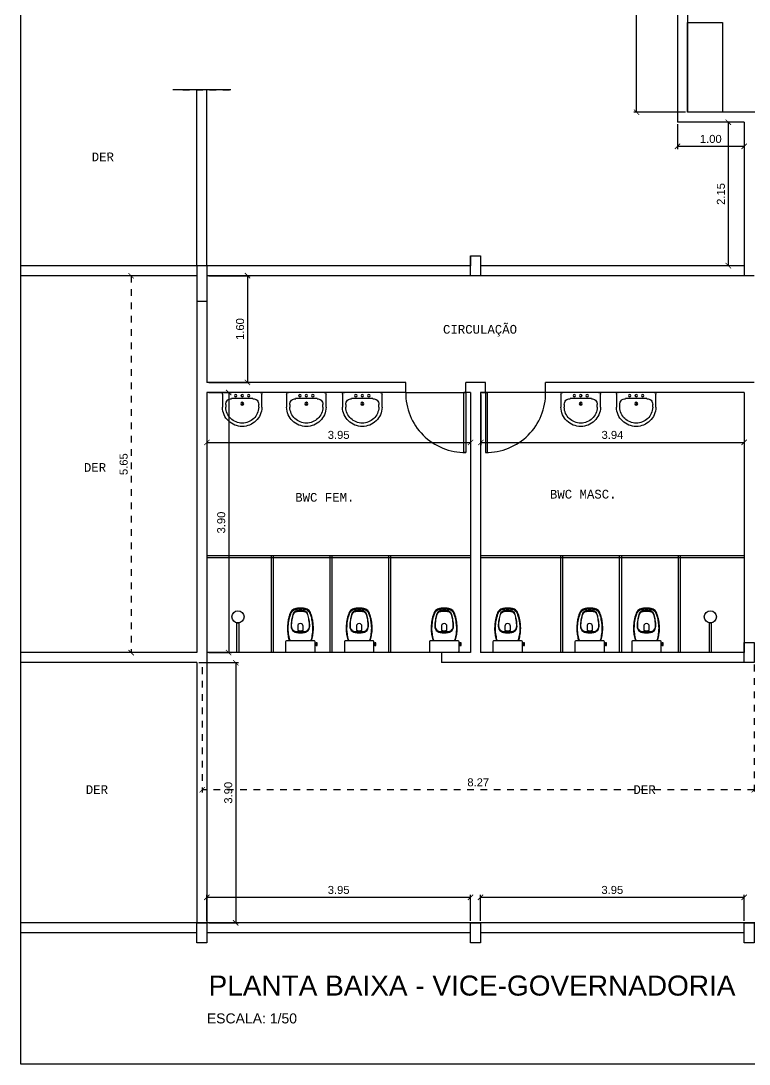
# Model space of a CAD drawing. Header units: millimetres. Extents: x 1209.1 to 1255.1, y 952.5 to 977.9.
# Drawn here: x 1209.09 to 1220, y 952.5 to 968.14 of the extents above; entities that cross this region are included whole.
import ezdxf

# ---------------------------------------------------------------- set-up
doc = ezdxf.new("R2010")
doc.units = ezdxf.units.MM
doc.header["$LTSCALE"] = 0.05
doc.linetypes.add('HIDDEN', pattern=[9.525, 6.35, -3.175])
for name, color, linetype in [('01', 1, 'Continuous'), ('02', 2, 'Continuous'), ('03', 3, 'Continuous'), ('04', 2, 'Continuous'), ('TEXTO 2', 2, 'Continuous'), ('TEXTO_ESPECIFICAÇÃO', 3, 'Continuous')]:
    doc.layers.add(name, color=color, linetype=linetype)
doc.styles.add('Kênia', font='arial.ttf')
doc.styles.get("Standard").update_dxf_attribs({"font": 'arial.ttf'})
doc.dimstyles.new('1_50', dxfattribs={"dimtxt": 0.12, "dimasz": 0.08, "dimexe": 0.04, "dimexo": 0.03, "dimgap": 0.05, "dimtad": 1, "dimzin": 4, "dimdsep": 46, "dimtxsty": 'Standard', "dimblk": 'ARCHTICK', "dimcen": 0.1, "dimclrd": 1, "dimclre": 1, "dimclrt": 2, "dimadec": 0, "dimazin": 0, "dimtfac": 1, "dimtix": 1, "dimtmove": 0, "dimatfit": 3, "dimldrblk": 'ARCHTICK', "dimfxl": 0.04, "dimtolj": 1, "dimtzin": 0, "dimarcsym": 0})
pattern_1 = [(0, (0, 0), (0, 6.985), [5.08, -1.905]), (90, (0, 0), (-6.985, 4e-16), [5.08, -1.905])]

# ---------------------------------------------------------------- blocks, each defined once
blk = doc.blocks.new('Mon20')
for points in [[(-1.136, -49.993), (-1.136, -50.004), (-1.15, -50.004), (-1.15, -50.001), (-1.166, -50.001), (-1.166, -50.019), (-1.166, -50.037), (-1.15, -50.037), (-1.15, -50.035), (-1.136, -50.035), (-1.136, -50.053, 0.333509), (-1.123, -50.069, 0.059373), (-1.119, -50.069), (-0.914, -50.069)], [(-0.692, -49.993), (-0.692, -49.916, 0.327853), (-0.707, -49.899, 0.087637), (-0.71, -49.899), (-0.914, -49.899), (-1.117, -49.899, 0.087637), (-1.12, -49.899, 0.327853), (-1.136, -49.916), (-1.136, -49.993)], [(-0.914, -50.069), (-0.709, -50.069, 0.059373), (-0.704, -50.069, 0.333509), (-0.692, -50.053), (-0.692, -50.035), (-0.692, -50.004), (-0.692, -49.993)], [(-1.081, -50.069, -0.003882), (-1.09, -50.104, 0.024258), (-1.104, -50.184, 0.02486), (-1.108, -50.234, 0.033324), (-1.108, -50.284, 0.02486), (-1.105, -50.324, 0.012268), (-1.098, -50.374, 0.015806), (-1.086, -50.424, 0.026699), (-1.071, -50.474, 0.021919), (-1.063, -50.494, 0.174675), (-1.014, -50.543, 0.045452), (-0.984, -50.552, 0.022856), (-0.971, -50.555, 0.041289), (-0.944, -50.559, 0.052091), (-0.936, -50.56, 0.04333), (-0.914, -50.56, 0.04333), (-0.891, -50.56, 0.052091), (-0.883, -50.559, 0.041289), (-0.856, -50.555, 0.022856), (-0.844, -50.552, 0.045452), (-0.814, -50.543, 0.174675), (-0.764, -50.494, 0.021919), (-0.757, -50.474, 0.026699), (-0.741, -50.424, 0.015806), (-0.73, -50.374, 0.012268), (-0.723, -50.324, 0.02486), (-0.72, -50.284, 0.033324), (-0.719, -50.234, 0.02486), (-0.723, -50.184, 0.024258), (-0.737, -50.104, -0.003882), (-0.747, -50.069)], [(-0.758, -50.072, 0.003849), (-0.749, -50.107, -0.027799), (-0.734, -50.198, -0.018883), (-0.731, -50.235, -0.033646), (-0.732, -50.284, -0.016781), (-0.733, -50.31, -0.015438), (-0.741, -50.372, -0.023716), (-0.76, -50.446, -0.013571), (-0.768, -50.47, -0.02186), (-0.775, -50.489, -0.173345), (-0.818, -50.532, -0.045814), (-0.847, -50.541, -0.024058), (-0.859, -50.544, -0.042614), (-0.885, -50.547, -0.066108), (-0.891, -50.548, -0.047154), (-0.914, -50.548, -0.047154), (-0.936, -50.548, -0.066108), (-0.943, -50.547, -0.042614), (-0.968, -50.544, -0.024058), (-0.981, -50.541, -0.045814), (-1.009, -50.532, -0.173345), (-1.052, -50.489, -0.02186), (-1.059, -50.47, -0.013571), (-1.068, -50.446, -0.023716), (-1.086, -50.372, -0.015438), (-1.094, -50.31, -0.016781), (-1.096, -50.284, -0.033646), (-1.096, -50.235, -0.018883), (-1.094, -50.198, -0.027799), (-1.078, -50.107, 0.003849), (-1.069, -50.072)]]:
    blk.add_lwpolyline(points, format="xyb")
for points in [[(-1.15, -50.004), (-1.15, -50.019), (-1.15, -50.035)], [(-1.136, -50.004), (-1.136, -50.035)]]:
    blk.add_lwpolyline(points)
for points in [[(-0.914, -50.19, 0.041331), (-0.974, -50.195, 0.129345), (-1.017, -50.212, 0.234638), (-1.054, -50.284, 0.044666), (-1.045, -50.385, 0.031515), (-1.027, -50.466, 0.151063), (-1.009, -50.498, 0.148094), (-0.972, -50.518, 0.031073), (-0.959, -50.521, 0.035055), (-0.914, -50.525, 0.035055), (-0.868, -50.521, 0.031073), (-0.855, -50.518, 0.148094), (-0.818, -50.498, 0.151063), (-0.8, -50.466, 0.031515), (-0.782, -50.385, 0.044666), (-0.773, -50.284, 0.234638), (-0.81, -50.212, 0.129345), (-0.853, -50.195, 0.041331)], [(-0.914, -50.199, -0.041434), (-0.855, -50.204, -0.129651), (-0.816, -50.22, -0.234583), (-0.782, -50.286, -0.044678), (-0.79, -50.384, -0.031614), (-0.808, -50.462, -0.152477), (-0.824, -50.491, -0.148725), (-0.857, -50.509, -0.031624), (-0.87, -50.512, -0.035113), (-0.914, -50.515, -0.035113), (-0.957, -50.512, -0.031624), (-0.97, -50.509, -0.148725), (-1.003, -50.491, -0.152477), (-1.019, -50.462, -0.031614), (-1.037, -50.384, -0.044678), (-1.045, -50.286, -0.234583), (-1.012, -50.22, -0.129651), (-0.972, -50.204, -0.041434)], [(-0.954, -50.29, 0.164444), (-0.946, -50.314, 0.245936), (-0.914, -50.329, 0.245936), (-0.882, -50.314, 0.164444), (-0.874, -50.29), (-0.874, -50.225, 0.108885), (-0.954, -50.225)]]:
    blk.add_lwpolyline(points, format="xyb", close=True)
blk = doc.blocks.new('Car01')
for p, q in [((-0.776, -29.87), (-0.776, -29.675)), ((-0.748, -29.647), (-0.211, -29.647)), ((-0.183, -29.675), (-0.183, -29.87)), ((-0.728, -29.87), (-0.728, -29.826)), ((-0.728, -29.826), (-0.728, -29.826)), ((-0.64, -29.74), (-0.319, -29.74)), ((-0.232, -29.826), (-0.232, -29.87))]:
    blk.add_line(p, q)
blk.add_lwpolyline([(-0.776, -29.87, 0.194066), (-0.686, -30.073, 0.194066), (-0.48, -30.157, 0.194406), (-0.273, -30.074, 0.194406), (-0.183, -29.87)], format="xyb")
for centre, radius in [((-0.577, -29.695), 0.0191), ((-0.48, -29.695), 0.0187), ((-0.383, -29.695), 0.0187), ((-0.48, -29.817), 0.0225), ((-0.48, -29.817), 0.0116)]:
    blk.add_circle(centre, radius)
for centre, radius, start, end in [((-0.748, -29.675), 0.028, 90, 180), ((-0.211, -29.675), 0.028, 0, 90), ((-0.641, -29.827), 0.0867, 89.1871, 179.2714), ((-0.319, -29.827), 0.0867, 0.7286, 90.8129), ((-0.48, -29.859), 0.248, 182.3832, 226.1916), ((-0.48, -29.859), 0.248, 313.8084, 357.6168), ((-0.48, -29.859), 0.248, 226.1916, 270), ((-0.48, -29.859), 0.248, 270, 313.8084)]:
    blk.add_arc(centre, radius, start, end)
blk = doc.blocks.new('_ArchTick')
at = {"color": 0, "linetype": 'ByBlock', "const_width": 0.15}
blk.add_lwpolyline([(-0.5, -0.5), (0.5, 0.5)], dxfattribs=at)
blk = doc.blocks.new('*D20')
at = {"layer": '01', "color": 1, "linetype": 'Continuous', "lineweight": -2, "ltscale": 0.5, "transparency": 16777216}
for p, q in [((1219.043, 970.968), (1218.27, 970.968)), ((1218.31, 966.768), (1218.31, 970.968)), ((1219.043, 966.768), (1218.27, 966.768))]:
    blk.add_line(p, q, dxfattribs=at)
at = {"layer": 'DEFPOINTS', "color": 0, "linetype": 'Continuous', "ltscale": 0.5, "transparency": 16777216}
for p in [(1218.31, 970.968), (1219.073, 970.968), (1219.073, 966.768)]:
    blk.add_point(p, dxfattribs=at)
at = {"layer": '01', "color": 1, "linetype": 'Continuous', "lineweight": -2, "ltscale": 0.5, "transparency": 16777216, "xscale": 0.08, "yscale": 0.08, "zscale": 0.08}
for p, rotation in [((1218.31, 970.968), 90), ((1218.31, 966.768), 270)]:
    blk.add_blockref('_ArchTick', p, dxfattribs=dict(at, rotation=rotation))
at = {"layer": '01', "color": 2, "linetype": 'Continuous', "ltscale": 0.5, "transparency": 16777216, "insert": (1218.199, 968.868), "char_height": 0.12, "attachment_point": 5, "rotation": 90}
blk.add_mtext('\\A1;4.20', dxfattribs=at)
blk = doc.blocks.new('*D47')
at = {"layer": '01', "color": 1, "linetype": 'Continuous', "lineweight": -2, "ltscale": 0.5, "transparency": 16777216}
for p, q in [((1215.973, 954.648), (1215.973, 955.04)), ((1219.923, 955), (1215.973, 955)), ((1219.923, 954.648), (1219.923, 955.04))]:
    blk.add_line(p, q, dxfattribs=at)
at = {"layer": 'DEFPOINTS', "color": 0, "linetype": 'Continuous', "ltscale": 0.5, "transparency": 16777216}
for p in [(1215.973, 955), (1215.973, 954.618), (1219.923, 954.618)]:
    blk.add_point(p, dxfattribs=at)
at = {"layer": '01', "color": 1, "linetype": 'Continuous', "lineweight": -2, "ltscale": 0.5, "transparency": 16777216, "xscale": 0.08, "yscale": 0.08, "zscale": 0.08, "rotation": 180}
blk.add_blockref('_ArchTick', (1215.973, 955), dxfattribs=at)
at = {"layer": '01', "color": 1, "linetype": 'Continuous', "lineweight": -2, "ltscale": 0.5, "transparency": 16777216, "xscale": 0.08, "yscale": 0.08, "zscale": 0.08}
blk.add_blockref('_ArchTick', (1219.923, 955), dxfattribs=at)
at = {"layer": '01', "color": 2, "linetype": 'Continuous', "ltscale": 0.5, "transparency": 16777216, "insert": (1217.948, 955.111), "char_height": 0.12, "attachment_point": 5}
blk.add_mtext('\\A1;3.95', dxfattribs=at)
blk = doc.blocks.new('*D48')
at = {"color": 1, "lineweight": -2, "transparency": 16777216}
for p, q in [((1211.753, 958.518), (1212.345, 958.518)), ((1212.305, 958.518), (1212.305, 954.618)), ((1211.903, 954.618), (1212.345, 954.618))]:
    blk.add_line(p, q, dxfattribs=at)
at = {"layer": 'DEFPOINTS', "color": 0, "transparency": 16777216}
for p in [(1211.723, 958.518), (1211.873, 954.618), (1212.305, 954.618)]:
    blk.add_point(p, dxfattribs=at)
at = {"color": 1, "lineweight": -2, "transparency": 16777216, "xscale": 0.08, "yscale": 0.08, "zscale": 0.08}
for p, rotation in [((1212.305, 958.518), 90), ((1212.305, 954.618), 270)]:
    blk.add_blockref('_ArchTick', p, dxfattribs=dict(at, rotation=rotation))
at = {"color": 2, "transparency": 16777216, "insert": (1212.194, 956.568), "char_height": 0.12, "attachment_point": 5, "rotation": 90}
blk.add_mtext('\\A1;3.90', dxfattribs=at)
blk = doc.blocks.new('*D49')
at = {"color": 1, "lineweight": -2, "transparency": 16777216}
for p, q in [((1211.903, 962.568), (1212.24, 962.568)), ((1212.2, 962.568), (1212.2, 958.668)), ((1211.903, 958.668), (1212.24, 958.668))]:
    blk.add_line(p, q, dxfattribs=at)
at = {"layer": 'DEFPOINTS', "color": 0, "transparency": 16777216}
for p in [(1211.873, 962.568), (1211.873, 958.668), (1212.2, 958.668)]:
    blk.add_point(p, dxfattribs=at)
at = {"color": 1, "lineweight": -2, "transparency": 16777216, "xscale": 0.08, "yscale": 0.08, "zscale": 0.08}
for p, rotation in [((1212.2, 962.568), 90), ((1212.2, 958.668), 270)]:
    blk.add_blockref('_ArchTick', p, dxfattribs=dict(at, rotation=rotation))
at = {"color": 2, "transparency": 16777216, "insert": (1212.089, 960.618), "char_height": 0.12, "attachment_point": 5, "rotation": 90}
blk.add_mtext('\\A1;3.90', dxfattribs=at)
blk = doc.blocks.new('*D50')
at = {"color": 1, "lineweight": -2, "transparency": 16777216}
for p, q in [((1211.873, 962.538), (1211.873, 961.779)), ((1215.823, 962.538), (1215.823, 961.779)), ((1211.873, 961.819), (1215.823, 961.819))]:
    blk.add_line(p, q, dxfattribs=at)
at = {"layer": 'DEFPOINTS', "color": 0, "transparency": 16777216}
for p in [(1211.873, 962.568), (1215.823, 962.568), (1215.823, 961.819)]:
    blk.add_point(p, dxfattribs=at)
at = {"color": 1, "lineweight": -2, "transparency": 16777216, "xscale": 0.08, "yscale": 0.08, "zscale": 0.08, "rotation": 180}
blk.add_blockref('_ArchTick', (1211.873, 961.819), dxfattribs=at)
at = {"color": 1, "lineweight": -2, "transparency": 16777216, "xscale": 0.08, "yscale": 0.08, "zscale": 0.08}
blk.add_blockref('_ArchTick', (1215.823, 961.819), dxfattribs=at)
at = {"color": 2, "transparency": 16777216, "insert": (1213.848, 961.931), "char_height": 0.12, "attachment_point": 5}
blk.add_mtext('\\A1;3.95', dxfattribs=at)
blk = doc.blocks.new('*D51')
at = {"color": 1, "lineweight": -2, "transparency": 16777216}
for p, q in [((1215.978, 962.538), (1215.978, 961.779)), ((1219.923, 962.538), (1219.923, 961.779)), ((1215.978, 961.819), (1219.923, 961.819))]:
    blk.add_line(p, q, dxfattribs=at)
at = {"layer": 'DEFPOINTS', "color": 0, "transparency": 16777216}
for p in [(1215.978, 962.568), (1219.923, 962.568), (1219.923, 961.819)]:
    blk.add_point(p, dxfattribs=at)
at = {"color": 1, "lineweight": -2, "transparency": 16777216, "xscale": 0.08, "yscale": 0.08, "zscale": 0.08, "rotation": 180}
blk.add_blockref('_ArchTick', (1215.978, 961.819), dxfattribs=at)
at = {"color": 1, "lineweight": -2, "transparency": 16777216, "xscale": 0.08, "yscale": 0.08, "zscale": 0.08}
blk.add_blockref('_ArchTick', (1219.923, 961.819), dxfattribs=at)
at = {"color": 2, "transparency": 16777216, "insert": (1217.95, 961.931), "char_height": 0.12, "attachment_point": 5}
blk.add_mtext('\\A1;3.94', dxfattribs=at)
blk = doc.blocks.new('*D52')
at = {"color": 1, "lineweight": -2, "transparency": 16777216}
for p, q in [((1211.903, 964.318), (1212.522, 964.318)), ((1212.482, 964.318), (1212.482, 962.718)), ((1211.903, 962.718), (1212.522, 962.718))]:
    blk.add_line(p, q, dxfattribs=at)
at = {"layer": 'DEFPOINTS', "color": 0, "transparency": 16777216}
for p in [(1211.873, 964.318), (1211.873, 962.718), (1212.482, 962.718)]:
    blk.add_point(p, dxfattribs=at)
at = {"color": 1, "lineweight": -2, "transparency": 16777216, "xscale": 0.08, "yscale": 0.08, "zscale": 0.08}
for p, rotation in [((1212.482, 964.318), 90), ((1212.482, 962.718), 270)]:
    blk.add_blockref('_ArchTick', p, dxfattribs=dict(at, rotation=rotation))
at = {"color": 2, "transparency": 16777216, "insert": (1212.371, 963.518), "char_height": 0.12, "attachment_point": 5, "rotation": 90}
blk.add_mtext('\\A1;1.60', dxfattribs=at)
blk = doc.blocks.new('*D57')
at = {"color": 1, "lineweight": -2, "transparency": 16777216}
for p, q in [((1218.923, 966.588), (1218.923, 966.216)), ((1219.923, 966.588), (1219.923, 966.216)), ((1219.923, 966.256), (1218.923, 966.256))]:
    blk.add_line(p, q, dxfattribs=at)
at = {"layer": 'DEFPOINTS', "color": 0, "transparency": 16777216}
for p in [(1218.923, 966.618), (1219.923, 966.618), (1218.923, 966.256)]:
    blk.add_point(p, dxfattribs=at)
at = {"color": 1, "lineweight": -2, "transparency": 16777216, "xscale": 0.08, "yscale": 0.08, "zscale": 0.08, "rotation": 180}
blk.add_blockref('_ArchTick', (1218.923, 966.256), dxfattribs=at)
at = {"color": 1, "lineweight": -2, "transparency": 16777216, "xscale": 0.08, "yscale": 0.08, "zscale": 0.08}
blk.add_blockref('_ArchTick', (1219.923, 966.256), dxfattribs=at)
at = {"color": 2, "transparency": 16777216, "insert": (1219.423, 966.367), "char_height": 0.12, "attachment_point": 5}
blk.add_mtext('\\A1;1.00', dxfattribs=at)
blk = doc.blocks.new('*D58')
at = {"color": 1, "lineweight": -2, "transparency": 16777216}
for p, q in [((1219.893, 966.618), (1219.646, 966.618)), ((1219.686, 966.618), (1219.686, 964.468)), ((1219.893, 964.468), (1219.646, 964.468))]:
    blk.add_line(p, q, dxfattribs=at)
at = {"layer": 'DEFPOINTS', "color": 0, "transparency": 16777216}
for p in [(1219.923, 966.618), (1219.686, 964.468), (1219.923, 964.468)]:
    blk.add_point(p, dxfattribs=at)
at = {"color": 1, "lineweight": -2, "transparency": 16777216, "xscale": 0.08, "yscale": 0.08, "zscale": 0.08}
for p, rotation in [((1219.686, 966.618), 90), ((1219.686, 964.468), 270)]:
    blk.add_blockref('_ArchTick', p, dxfattribs=dict(at, rotation=rotation))
at = {"color": 2, "transparency": 16777216, "insert": (1219.575, 965.543), "char_height": 0.12, "attachment_point": 5, "rotation": 90}
blk.add_mtext('\\A1;2.15', dxfattribs=at)
blk = doc.blocks.new('*D71')
at = {"layer": '01', "color": 1, "linetype": 'Continuous', "lineweight": -2, "ltscale": 0.5, "transparency": 16777216}
for p, q in [((1211.873, 954.648), (1211.873, 955.04)), ((1215.823, 955), (1211.873, 955)), ((1215.823, 954.648), (1215.823, 955.04))]:
    blk.add_line(p, q, dxfattribs=at)
at = {"layer": 'DEFPOINTS', "color": 0, "linetype": 'Continuous', "ltscale": 0.5, "transparency": 16777216}
for p in [(1211.873, 955), (1211.873, 954.618), (1215.823, 954.618)]:
    blk.add_point(p, dxfattribs=at)
at = {"layer": '01', "color": 1, "linetype": 'Continuous', "lineweight": -2, "ltscale": 0.5, "transparency": 16777216, "xscale": 0.08, "yscale": 0.08, "zscale": 0.08, "rotation": 180}
blk.add_blockref('_ArchTick', (1211.873, 955), dxfattribs=at)
at = {"layer": '01', "color": 1, "linetype": 'Continuous', "lineweight": -2, "ltscale": 0.5, "transparency": 16777216, "xscale": 0.08, "yscale": 0.08, "zscale": 0.08}
blk.add_blockref('_ArchTick', (1215.823, 955), dxfattribs=at)
at = {"layer": '01', "color": 2, "linetype": 'Continuous', "ltscale": 0.5, "transparency": 16777216, "insert": (1213.848, 955.111), "char_height": 0.12, "attachment_point": 5}
blk.add_mtext('\\A1;3.95', dxfattribs=at)
blk = doc.blocks.new('*D78')
at = {"color": 1, "linetype": 'HIDDEN', "lineweight": -2, "ltscale": 0.05, "transparency": 16777216}
for p, q in [((1211.805, 958.448), (1211.805, 956.573)), ((1220.073, 958.488), (1220.073, 956.573)), ((1220.073, 956.613), (1211.805, 956.613))]:
    blk.add_line(p, q, dxfattribs=at)
at = {"layer": 'DEFPOINTS', "color": 0, "linetype": 'HIDDEN', "ltscale": 0.05, "transparency": 16777216}
for p in [(1220.073, 958.518), (1211.805, 958.478), (1211.805, 956.613)]:
    blk.add_point(p, dxfattribs=at)
at = {"color": 1, "linetype": 'HIDDEN', "lineweight": -2, "ltscale": 0.05, "transparency": 16777216, "xscale": 0.08, "yscale": 0.08, "zscale": 0.08, "rotation": 180}
blk.add_blockref('_ArchTick', (1211.805, 956.613), dxfattribs=at)
at = {"color": 1, "linetype": 'HIDDEN', "lineweight": -2, "ltscale": 0.05, "transparency": 16777216, "xscale": 0.08, "yscale": 0.08, "zscale": 0.08}
blk.add_blockref('_ArchTick', (1220.073, 956.613), dxfattribs=at)
at = {"color": 2, "linetype": 'HIDDEN', "ltscale": 0.05, "transparency": 16777216, "insert": (1215.939, 956.724), "char_height": 0.12, "attachment_point": 5}
blk.add_mtext('\\A1;8.27', dxfattribs=at)
blk = doc.blocks.new('*D79')
at = {"color": 1, "linetype": 'HIDDEN', "lineweight": -2, "ltscale": 0.05, "transparency": 16777216}
for p, q in [((1211.693, 964.318), (1210.698, 964.318)), ((1210.738, 964.318), (1210.738, 958.668)), ((1211.693, 958.668), (1210.698, 958.668))]:
    blk.add_line(p, q, dxfattribs=at)
at = {"layer": 'DEFPOINTS', "color": 0, "linetype": 'HIDDEN', "ltscale": 0.05, "transparency": 16777216}
for p in [(1211.723, 964.318), (1210.738, 958.668), (1211.723, 958.668)]:
    blk.add_point(p, dxfattribs=at)
at = {"color": 1, "linetype": 'HIDDEN', "lineweight": -2, "ltscale": 0.05, "transparency": 16777216, "xscale": 0.08, "yscale": 0.08, "zscale": 0.08}
for p, rotation in [((1210.738, 964.318), 90), ((1210.738, 958.668), 270)]:
    blk.add_blockref('_ArchTick', p, dxfattribs=dict(at, rotation=rotation))
at = {"color": 2, "linetype": 'HIDDEN', "ltscale": 0.05, "transparency": 16777216, "insert": (1210.627, 961.493), "char_height": 0.12, "attachment_point": 5, "rotation": 90}
blk.add_mtext('\\A1;5.65', dxfattribs=at)

msp = doc.modelspace()

# ---------------------------------------------------------------- hatches: boundary and pattern name
h = msp.add_hatch()
h.set_pattern_fill('ANGLE', color=256)
h.set_pattern_definition(pattern_1)
h.paths.add_polyline_path([(1221.573, 971.118), (1221.073, 971.118), (1221.073, 974.818), (1221.405, 974.818), (1221.405, 974.968), (1220.923, 974.968), (1220.923, 971.118), (1218.923, 971.118), (1218.923, 970.418), (1219.073, 970.418), (1219.073, 970.968), (1221.423, 970.968), (1221.423, 968.297), (1221.573, 968.297)])
h.paths.add_polyline_path([(1220.127, 966.768), (1219.073, 966.768), (1219.073, 968.113), (1219.073, 968.951), (1218.923, 968.951), (1218.923, 966.618), (1219.923, 966.618), (1219.923, 964.318), (1220.073, 964.318), (1220.073, 966.618), (1220.127, 966.618)])
h.paths.add_polyline_path([(1221.573, 967.534), (1221.423, 967.534), (1221.423, 966.768), (1220.927, 966.768), (1220.927, 966.618), (1221.573, 966.618)])
h.paths.add_polyline_path([(1224.897, 974.968), (1224.023, 974.968), (1224.023, 974.818), (1224.897, 974.818)])
h.paths.add_polyline_path([(1223.873, 974.968), (1223.605, 974.968), (1223.605, 974.818), (1223.873, 974.818)])
h.paths.add_polyline_path([(1227.823, 974.968), (1227.097, 974.968), (1227.097, 974.818), (1227.823, 974.818)])
h.paths.add_polyline_path([(1228.977, 974.968), (1227.973, 974.968), (1227.973, 974.818), (1228.977, 974.818)])
h.paths.add_polyline_path([(1231.773, 974.968), (1231.177, 974.968), (1231.177, 974.818), (1231.773, 974.818)])
h.paths.add_polyline_path([(1232.87, 974.968), (1231.923, 974.968), (1231.923, 974.818), (1232.87, 974.818)])
h.paths.add_polyline_path([(1235.823, 974.968), (1235.07, 974.968), (1235.07, 974.818), (1235.823, 974.818)])
h.paths.add_polyline_path([(1238.019, 974.968), (1235.973, 974.968), (1235.973, 974.818), (1237.773, 974.818), (1237.773, 973.981), (1237.923, 973.981), (1237.923, 974.818), (1238.019, 974.818)])
h.paths.add_polyline_path([(1235.973, 973.46), (1238.952, 972.493), (1238.998, 972.636), (1237.923, 972.985), (1237.923, 973.181), (1237.773, 973.181), (1237.773, 973.034), (1235.973, 973.618), (1235.973, 974.818), (1235.823, 974.818), (1235.823, 971.068), (1235.973, 971.068)])
h.paths.add_polyline_path([(1235.973, 970.768), (1235.823, 970.768), (1235.823, 964.774), (1235.973, 964.774), (1235.973, 965.018), (1239.823, 965.018), (1239.823, 964.788), (1239.973, 964.788), (1239.973, 965.218), (1239.823, 965.218), (1239.823, 965.168), (1235.973, 965.168)])
h.paths.add_polyline_path([(1239.973, 970.768), (1239.823, 970.768), (1239.823, 966.018), (1239.973, 966.018), (1240.074, 966.018), (1240.074, 966.168), (1239.973, 966.168)])
h.paths.add_polyline_path([(1239.973, 973.947), (1239.823, 973.947), (1239.823, 971.068), (1239.973, 971.068)])
h = msp.add_hatch()
h.set_pattern_fill('ANGLE', color=256)
h.set_pattern_definition(pattern_1)
h.paths.add_polyline_path([(1231.954, 960.668), (1230.882, 960.668), (1230.882, 960.518), (1231.954, 960.518)])
h.paths.add_polyline_path([(1228.874, 960.668), (1226.706, 960.668), (1226.706, 960.518), (1228.874, 960.518)])
h.paths.add_polyline_path([(1224.699, 960.668), (1224.028, 960.668), (1224.028, 960.518), (1224.699, 960.518)])
h.paths.add_polyline_path([(1220.073, 962.718), (1216.948, 962.718), (1216.948, 962.568), (1219.923, 962.568), (1219.923, 958.818), (1220.073, 958.818)])
h.paths.add_polyline_path([(1215.973, 962.568), (1216.048, 962.568), (1216.048, 962.718), (1215.753, 962.718), (1215.753, 962.568), (1215.823, 962.568), (1215.823, 958.668), (1211.873, 958.668), (1211.873, 962.568), (1214.853, 962.568), (1214.853, 962.718), (1211.873, 962.718), (1211.873, 964.468), (1211.723, 964.468), (1211.723, 958.518), (1211.834, 958.518), (1211.873, 958.518), (1219.923, 958.518), (1219.923, 958.668), (1215.973, 958.668)])
h.paths.add_polyline_path([(1239.823, 954.618), (1235.973, 954.618), (1235.973, 954.318), (1239.823, 954.318)])
h.paths.add_polyline_path([(1243.673, 954.618), (1239.973, 954.618), (1239.973, 954.318), (1243.673, 954.318)])
h.paths.add_polyline_path([(1247.523, 954.618), (1243.823, 954.618), (1243.823, 954.318), (1247.523, 954.318)])
h.paths.add_polyline_path([(1253.973, 954.618), (1247.673, 954.618), (1247.673, 954.318), (1253.973, 954.318)])

# ---------------------------------------------------------------- linework, layer by layer
at = {"color": 4}
for p, q in [((1218.923, 971.118), (1218.923, 966.618)), ((1219.073, 970.968), (1219.073, 966.768)), ((1220.127, 966.768), (1219.073, 966.768)), ((1219.923, 966.618), (1218.923, 966.618)), ((1219.923, 966.618), (1219.923, 964.318)), ((1215.823, 964.618), (1215.823, 964.468)), ((1215.973, 964.618), (1215.973, 964.468)), ((1211.723, 964.468), (1211.723, 958.668)), ((1215.823, 964.468), (1211.723, 964.468)), ((1211.873, 964.468), (1211.873, 962.718)), ((1219.923, 964.468), (1215.973, 964.468)), ((1220.073, 964.318), (1211.873, 964.318)), ((1214.853, 962.718), (1211.873, 962.718)), ((1214.853, 962.568), (1214.853, 962.718)), ((1216.048, 962.718), (1215.753, 962.718)), ((1215.753, 962.568), (1215.753, 962.718)), ((1216.048, 962.568), (1216.048, 962.718)), ((1220.073, 962.718), (1216.948, 962.718)), ((1211.873, 962.568), (1211.873, 958.668)), ((1214.853, 962.568), (1211.873, 962.568)), ((1215.823, 962.568), (1215.723, 962.568)), ((1215.823, 962.568), (1215.823, 958.668)), ((1215.973, 962.568), (1215.973, 958.668)), ((1215.978, 962.568), (1216.078, 962.568)), ((1219.923, 962.568), (1216.948, 962.568)), ((1219.923, 962.568), (1219.923, 958.668)), ((1215.823, 958.668), (1211.873, 958.668)), ((1220.073, 958.518), (1215.39, 958.518)), ((1219.923, 958.668), (1215.973, 958.668))]:
    msp.add_line(p, q, dxfattribs=at)
at = {"linetype": 'HIDDEN', "ltscale": 0.05}
msp.add_line((1211.514, 967.104), (1212.231, 967.104), dxfattribs=at)
msp.add_line((1216.948, 962.568), (1216.948, 962.718))
for points in [[(1209.087, 977.903), (1255.052, 977.903), (1255.052, 952.501), (1209.087, 952.501)], [(1212.324, 959.116), (1212.353, 959.116), (1212.353, 958.668), (1212.324, 958.668)], [(1219.403, 959.116), (1219.431, 959.116), (1219.431, 958.668), (1219.403, 958.668)]]:
    msp.add_lwpolyline(points, close=True)
at = {"color": 4}
for points in [[(1215.823, 964.618), (1215.973, 964.618), (1215.973, 964.318), (1215.823, 964.318)], [(1219.923, 958.818), (1220.073, 958.818), (1220.073, 958.518), (1219.923, 958.518)]]:
    msp.add_lwpolyline(points, close=True, dxfattribs=at)
for centre in [(1212.339, 959.206), (1219.417, 959.206)]:
    msp.add_circle(centre, 0.0907)
at = {"layer": '01', "linetype": 'Continuous', "ltscale": 0.5}
for p, q in [((1212.231, 967.104), (1211.364, 967.104)), ((1211.723, 964.468), (1211.723, 967.104)), ((1211.873, 964.468), (1211.873, 967.104)), ((1211.723, 964.468), (1209.087, 964.468)), ((1211.723, 964.318), (1209.087, 964.318)), ((1214.853, 962.568), (1215.723, 962.568)), ((1215.753, 962.568), (1215.723, 962.568)), ((1216.078, 962.568), (1215.973, 962.568)), ((1216.048, 962.568), (1216.078, 962.568)), ((1216.948, 962.568), (1216.078, 962.568)), ((1215.823, 960.118), (1211.873, 960.118)), ((1215.823, 960.088), (1211.873, 960.088)), ((1212.838, 960.118), (1212.838, 958.668)), ((1212.868, 960.118), (1212.868, 958.668)), ((1213.718, 960.118), (1213.718, 958.668)), ((1213.748, 960.118), (1213.748, 958.668)), ((1214.593, 960.118), (1214.593, 958.668)), ((1214.623, 960.118), (1214.623, 958.668)), ((1219.923, 960.118), (1215.973, 960.118)), ((1219.923, 960.088), (1215.973, 960.088)), ((1217.173, 960.118), (1217.173, 958.668)), ((1217.203, 960.118), (1217.203, 958.668)), ((1218.053, 960.118), (1218.053, 958.668)), ((1218.083, 960.118), (1218.083, 958.668)), ((1218.933, 960.118), (1218.933, 958.668)), ((1218.963, 960.118), (1218.963, 958.668)), ((1211.723, 958.668), (1209.087, 958.668)), ((1211.723, 958.518), (1209.087, 958.518)), ((1211.723, 958.518), (1211.723, 954.618)), ((1211.873, 958.668), (1211.873, 954.618)), ((1235.823, 954.618), (1209.087, 954.618)), ((1211.723, 954.468), (1209.087, 954.468)), ((1215.823, 954.468), (1211.873, 954.468)), ((1219.923, 954.468), (1215.973, 954.468))]:
    msp.add_line(p, q, dxfattribs=at)
at = {"layer": '01', "color": 5, "linetype": 'Continuous', "ltscale": 0.5}
msp.add_lwpolyline([(1219.073, 968.113), (1219.6, 968.113), (1219.6, 966.768), (1219.073, 966.768)], close=True, dxfattribs=at)
at = {"layer": '01', "color": 3, "linetype": 'Continuous', "ltscale": 0.5}
for points in [[(1215.753, 962.568), (1215.753, 961.668), (1215.723, 961.668), (1215.723, 962.568), (1215.753, 962.568)], [(1216.048, 962.568), (1216.048, 961.668), (1216.078, 961.668), (1216.078, 962.568), (1216.048, 962.568)]]:
    msp.add_lwpolyline(points, dxfattribs=at)
at = {"layer": '01', "linetype": 'Continuous', "ltscale": 0.5}
for points in [[(1211.723, 954.618), (1211.873, 954.618), (1211.873, 954.318), (1211.723, 954.318)], [(1215.823, 954.618), (1215.973, 954.618), (1215.973, 954.318), (1215.823, 954.318)], [(1219.923, 954.618), (1220.073, 954.618), (1220.073, 954.318), (1219.923, 954.318)]]:
    msp.add_lwpolyline(points, close=True, dxfattribs=at)
for centre, start, end in [((1215.741, 962.556), 179.1942, 270.8058), ((1216.06, 962.556), 269.1942, 0.8058)]:
    msp.add_arc(centre, 0.888, start, end, dxfattribs=at)

# ---------------------------------------------------------------- block references
at = {"layer": '02', "ltscale": 0.05, "xscale": -1}
for p in [(1211.923, 992.215), (1212.884, 992.215), (1213.722, 992.215), (1216.995, 992.215), (1217.826, 992.215)]:
    msp.add_blockref('Car01', p, dxfattribs=at)
at = {"layer": '03', "ltscale": 0.05, "rotation": 180}
for p in [(1212.361, 908.776), (1213.241, 908.776), (1214.515, 908.776), (1215.466, 908.776), (1216.696, 908.776), (1217.546, 908.776)]:
    msp.add_blockref('Mon20', p, dxfattribs=at)

# ---------------------------------------------------------------- texts
at = {"layer": '04', "insert": (1211.899, 953.676), "char_height": 0.3, "width": 8.43007, "attachment_point": 4, "style": 'Kênia'}
msp.add_mtext('PLANTA BAIXA - VICE-GOVERNADORIA', dxfattribs=at)
at = {"layer": 'TEXTO 2', "color": 3, "char_height": 0.13092, "width": 1.94051, "attachment_point": 1, "rotation": 0.0594}
for s, insert in [('{\\fConsolas|b0|i0|c0|p49;DER}', (1210.148, 966.164)), ('{\\fConsolas|b0|i0|c0|p49;CIRCULAÇÃO}', (1215.411, 963.579)), ('{\\fConsolas|b0|i0|c0|p49;DER}', (1210.031, 961.509)), ('{\\fConsolas|b0|i0|c0|p49;BWC FEM.}', (1213.197, 961.061)), ('{\\fConsolas|b0|i0|c0|p49;BWC MASC.}', (1217.013, 961.108)), ('{\\fConsolas|b0|i0|c0|p49;DER}', (1210.059, 956.681)), ('{\\fConsolas|b0|i0|c0|p49;DER}', (1218.264, 956.681))]:
    msp.add_mtext(s, dxfattribs=dict(at, insert=insert))
at = {"layer": 'TEXTO_ESPECIFICAÇÃO', "insert": (1211.873, 953.185), "char_height": 0.15, "attachment_point": 4, "style": 'Kênia'}
msp.add_mtext('ESCALA: 1/50', dxfattribs=at)

# ---------------------------------------------------------------- dimensions: what is measured, and where the dimension line sits
for base, p1, p2, picture, middle in [((1219.686, 964.468), (1219.923, 966.618), (1219.923, 964.468), '*D58', (1219.575, 965.543)), ((1212.482, 962.718), (1211.873, 964.318), (1211.873, 962.718), '*D52', (1212.371, 963.518)), ((1212.2, 958.668), (1211.873, 962.568), (1211.873, 958.668), '*D49', (1212.089, 960.618)), ((1212.305, 954.618), (1211.723, 958.518), (1211.873, 954.618), '*D48', (1212.194, 956.568))]:
    dim = msp.add_linear_dim(base=base, p1=p1, p2=p2, angle=90, dimstyle='1_50')
    dim.commit()
    dim.dimension.update_dxf_attribs({"geometry": picture, "text_midpoint": middle})
for base, p1, p2, picture, middle in [((1218.923, 966.256), (1219.923, 966.618), (1218.923, 966.618), '*D57', (1219.423, 966.367)), ((1215.823, 961.819), (1211.873, 962.568), (1215.823, 962.568), '*D50', (1213.848, 961.931)), ((1219.9226, 961.8194), (1215.9783, 962.568), (1219.9226, 962.568), '*D51', (1217.9505, 961.9307))]:
    dim = msp.add_linear_dim(base=base, p1=p1, p2=p2, dimstyle='1_50')
    dim.commit()
    dim.dimension.update_dxf_attribs({"geometry": picture, "text_midpoint": middle})
at = {"linetype": 'HIDDEN', "ltscale": 0.05}
dim = msp.add_linear_dim(base=(1210.738, 958.668), p1=(1211.723, 964.318), p2=(1211.723, 958.668), angle=90, dimstyle='1_50', dxfattribs=at)
dim.commit()
dim.dimension.update_dxf_attribs({"geometry": '*D79', "text_midpoint": (1210.627, 961.493)})
dim = msp.add_linear_dim(base=(1211.805, 956.613), p1=(1220.073, 958.518), p2=(1211.805, 958.478), dimstyle='1_50', dxfattribs=at)
dim.commit()
dim.dimension.update_dxf_attribs({"geometry": '*D78', "text_midpoint": (1215.939, 956.724)})
at = {"layer": '01', "linetype": 'Continuous', "ltscale": 0.5}
dim = msp.add_linear_dim(base=(1218.31, 970.968), p1=(1219.073, 966.768), p2=(1219.073, 970.968), angle=90, dimstyle='1_50', dxfattribs=at)
dim.commit()
dim.dimension.update_dxf_attribs({"geometry": '*D20', "text_midpoint": (1218.199, 968.868)})
for base, p1, p2, picture, middle in [((1211.873, 955), (1215.823, 954.618), (1211.873, 954.618), '*D71', (1213.848, 955.111)), ((1215.973, 955), (1219.923, 954.618), (1215.973, 954.618), '*D47', (1217.948, 955.111))]:
    dim = msp.add_linear_dim(base=base, p1=p1, p2=p2, dimstyle='1_50', dxfattribs=at)
    dim.commit()
    dim.dimension.update_dxf_attribs({"geometry": picture, "text_midpoint": middle})

doc.saveas('drawing.dxf')
